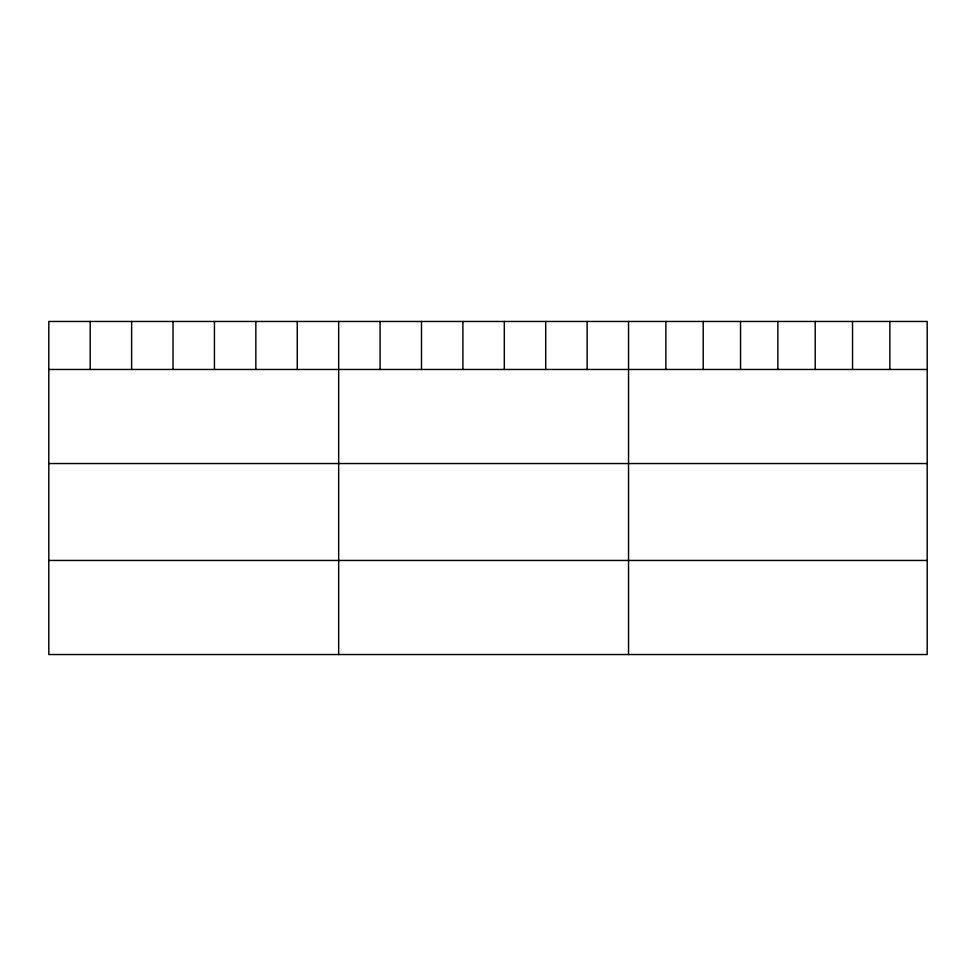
<?xml version="1.0" encoding="UTF-8"?>
<svg xmlns="http://www.w3.org/2000/svg" width="976" height="976" viewBox="0 0 976 976"><rect width="100%" height="100%" fill="white"/><g stroke="black" fill="none" stroke-linecap="round" stroke-linejoin="round"><path stroke-width="1.46" d="M927.2 369.465L927.2 654.53L48.8 654.53L48.8 321.47L927.2 321.47L927.2 369.465L48.8 369.465M48.8 463.539L927.2 463.539M48.8 560.456L927.2 560.456M889.868 321.47L889.868 369.465M852.536 321.47L852.536 369.465M815.204 321.47L815.204 369.465M777.872 321.47L777.872 369.465M740.54 321.47L740.54 369.465M703.208 321.47L703.208 369.465M665.876 321.47L665.876 369.465M628.544 321.47L628.544 654.53M587.137 321.47L587.137 369.465M545.718 321.47L545.718 369.465M504.311 321.47L504.311 369.465M462.905 321.47L462.905 369.465M421.498 321.47L421.498 369.465M380.079 321.47L380.079 369.465M338.672 321.47L338.672 654.53M297.265 321.47L297.265 369.465M255.846 321.47L255.846 369.465M214.439 321.47L214.439 369.465M173.033 321.47L173.033 369.465M131.626 321.47L131.626 369.465M90.207 321.47L90.207 369.465"/></g></svg>
